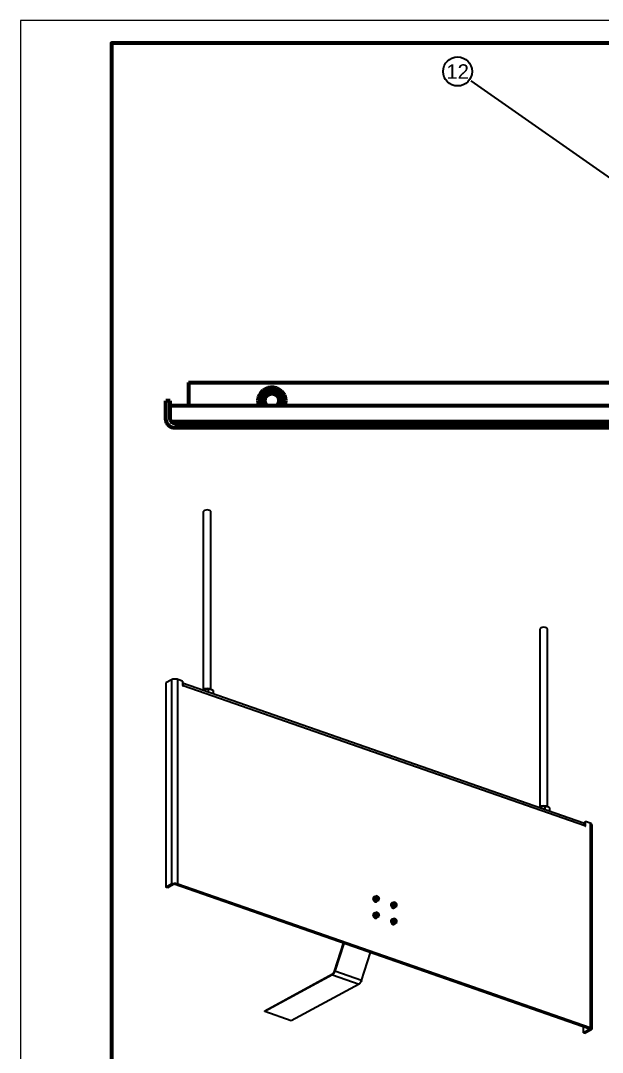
# Model space of a CAD drawing. Header units: millimetres. Extents: x 0 to 594, y 0 to 420.
# Drawn here: x 0 to 128.3, y 192.6 to 420 of the extents above; entities that cross this region are included whole.
import ezdxf
from ezdxf.enums import TextEntityAlignment as Align

# ---------------------------------------------------------------- set-up
doc = ezdxf.new("R2010")
doc.units = ezdxf.units.MM
doc.styles.add('GOST', font='Arial')

msp = doc.modelspace()

# ---------------------------------------------------------------- linework, layer by layer
at = {"color": 7, "lineweight": 35}
msp.add_line((99.28, 406.73), (150.4, 370.94), dxfattribs=at)
at = {"color": 1, "lineweight": 70}
for p, q in [((37, 340.22), (37, 335.15)), ((37, 340.22), (139.44, 340.22)), ((53.47, 338.52), (53.99, 338.86)), ((53.99, 338.86), (54.56, 339.1)), ((54.56, 339.1), (55.17, 339.21)), ((55.17, 339.21), (55.78, 339.19)), ((55.78, 339.19), (56.38, 339.05)), ((56.38, 339.05), (56.94, 338.79)), ((52.4, 336.36), (52.5, 336.97)), ((52.5, 336.97), (52.71, 337.55)), ((54.01, 338.62), (52.63, 336.22)), ((52.71, 337.55), (53.04, 338.07)), ((53.04, 338.07), (53.47, 338.52)), ((53.18, 336.22), (53.24, 336.72)), ((53.24, 336.72), (53.41, 337.19)), ((53.41, 337.19), (53.68, 337.62)), ((53.68, 337.62), (54.04, 337.97)), ((53.8, 336.28), (53.87, 336.68)), ((53.86, 336.65), (53.8, 336.22)), ((54.04, 337.06), (53.86, 336.65)), ((53.87, 336.68), (54.04, 337.05)), ((56.79, 338.62), (54.01, 338.62)), ((54.04, 337.97), (54.47, 338.23)), ((54.32, 337.4), (54.04, 337.06)), ((54.04, 337.05), (54.29, 337.37)), ((54.29, 337.37), (54.62, 337.61)), ((54.68, 337.65), (54.32, 337.4)), ((54.47, 338.23), (54.95, 338.39)), ((54.62, 337.61), (55, 337.76)), ((55.1, 337.79), (54.68, 337.65)), ((54.95, 338.39), (55.45, 338.44)), ((55, 337.76), (55.4, 337.82)), ((55.54, 337.81), (55.1, 337.79)), ((55.4, 337.82), (55.8, 337.76)), ((55.45, 338.44), (55.95, 338.37)), ((55.97, 337.71), (55.54, 337.81)), ((55.8, 337.76), (56.18, 337.61)), ((55.95, 338.37), (56.42, 338.19)), ((56.36, 337.5), (55.97, 337.71)), ((56.18, 337.61), (56.51, 337.37)), ((56.67, 337.19), (56.36, 337.5)), ((56.42, 338.19), (56.84, 337.91)), ((56.51, 337.37), (56.76, 337.05)), ((56.89, 336.81), (56.67, 337.19)), ((56.76, 337.05), (56.93, 336.68)), ((58.17, 336.22), (56.79, 338.62)), ((56.84, 337.91), (57.18, 337.54)), ((56.99, 336.38), (56.89, 336.81)), ((56.93, 336.68), (57, 336.28)), ((56.94, 338.79), (57.44, 338.42)), ((57.18, 337.54), (57.44, 337.1)), ((57.44, 338.42), (57.84, 337.96)), ((57.44, 337.1), (57.58, 336.62)), ((57.58, 336.62), (57.62, 336.12)), ((57.84, 337.96), (58.15, 337.42)), ((58.15, 337.42), (58.34, 336.83)), ((58.34, 336.83), (58.4, 336.22)), ((32, 332.22), (32, 336.22)), ((33, 336.22), (32, 336.22)), ((33, 332.22), (33, 336.22)), ((33, 335.15), (267.8, 335.15)), ((52.44, 335.75), (52.4, 336.36)), ((52.6, 335.15), (52.44, 335.75)), ((52.63, 336.22), (52.95, 335.66)), ((52.95, 335.66), (53.24, 335.15)), ((53.21, 335.85), (53.18, 336.22)), ((53.3, 335.49), (53.21, 335.85)), ((53.45, 335.15), (53.3, 335.49)), ((53.84, 335.87), (53.8, 336.28)), ((53.8, 336.22), (53.85, 335.83)), ((53.98, 335.49), (53.84, 335.87)), ((53.85, 335.83), (53.98, 335.47)), ((54.21, 335.15), (53.98, 335.49)), ((53.98, 335.47), (54.21, 335.15)), ((56.59, 335.15), (56.84, 335.52)), ((56.82, 335.49), (56.59, 335.15)), ((56.96, 335.87), (56.82, 335.49)), ((56.84, 335.52), (56.98, 335.94)), ((57, 336.28), (56.96, 335.87)), ((56.98, 335.94), (56.99, 336.38)), ((57.54, 335.62), (57.35, 335.15)), ((57.62, 336.12), (57.54, 335.62)), ((57.56, 335.15), (57.85, 335.66)), ((57.85, 335.66), (58.17, 336.22)), ((58.35, 335.67), (58.2, 335.15)), ((58.4, 336.22), (58.35, 335.67)), ((32.05, 331.77), (32, 332.22)), ((33.05, 331.91), (33, 332.22)), ((32.2, 331.35), (32.05, 331.77)), ((32.44, 330.97), (32.2, 331.35)), ((32.75, 330.65), (32.44, 330.97)), ((33.13, 330.41), (32.75, 330.65)), ((33, 331.62), (267.8, 331.62)), ((33.19, 331.63), (33.05, 331.91)), ((33.55, 330.27), (33.13, 330.41)), ((33.41, 331.41), (33.19, 331.63)), ((33.33, 331.47), (267.47, 331.47)), ((33.69, 331.26), (33.41, 331.41)), ((33.49, 331.36), (267.31, 331.36)), ((34, 330.22), (33.55, 330.27)), ((34, 331.22), (33.69, 331.26)), ((34, 331.22), (266.8, 331.22)), ((266.8, 330.22), (34, 330.22)), ((37, 331.36), (37, 331.34)), ((37, 331.34), (37, 331.32)), ((37, 331.32), (37, 331.3)), ((37, 331.3), (37, 331.29)), ((37, 331.29), (37, 331.28)), ((37, 331.28), (37, 331.26)), ((37, 331.26), (37, 331.25)), ((37, 331.25), (37, 331.24)), ((37, 331.24), (37, 331.23)), ((37, 331.23), (37, 331.23)), ((37, 331.23), (37, 331.22)), ((37, 331.22), (37, 331.22)), ((37, 331.22), (37, 331.22)), ((37, 331.22), (37, 331.22))]:
    msp.add_line(p, q, dxfattribs=at)
at = {"color": 1, "lineweight": 35}
for p, q in [((40.35, 311.86), (40.34, 311.79)), ((40.34, 272.62), (40.34, 311.79)), ((40.4, 311.92), (40.35, 311.86)), ((40.47, 311.98), (40.4, 311.92)), ((40.57, 312.03), (40.47, 311.98)), ((40.83, 312.11), (40.57, 312.03)), ((41.14, 312.14), (40.83, 312.11)), ((41.44, 312.11), (41.14, 312.14)), ((41.7, 312.03), (41.44, 312.11)), ((41.8, 311.98), (41.7, 312.03)), ((41.88, 311.92), (41.8, 311.98)), ((41.92, 311.86), (41.88, 311.92)), ((41.94, 311.79), (41.92, 311.86)), ((41.94, 272.62), (41.94, 311.79)), ((114.53, 285.99), (114.52, 285.93)), ((114.52, 246.76), (114.52, 285.93)), ((114.58, 286.06), (114.53, 285.99)), ((114.65, 286.12), (114.58, 286.06)), ((114.75, 286.17), (114.65, 286.12)), ((115.01, 286.25), (114.75, 286.17)), ((115.32, 286.28), (115.01, 286.25)), ((115.62, 286.25), (115.32, 286.28)), ((115.88, 286.17), (115.62, 286.25)), ((115.98, 286.12), (115.88, 286.17)), ((116.06, 286.06), (115.98, 286.12)), ((116.1, 285.99), (116.06, 286.06)), ((116.12, 285.93), (116.1, 285.99)), ((116.12, 246.76), (116.12, 285.93)), ((33.25, 274.7), (32, 274.02)), ((32, 274.02), (32, 229.02)), ((33.39, 274.76), (33.25, 274.7)), ((33.25, 274.7), (33.25, 229.7)), ((33.55, 274.81), (33.39, 274.76)), ((33.73, 274.84), (33.55, 274.81)), ((33.92, 274.86), (33.73, 274.84)), ((34.12, 274.86), (33.92, 274.86)), ((34.31, 274.85), (34.12, 274.86)), ((34.49, 274.81), (34.31, 274.85)), ((34.65, 274.77), (34.49, 274.81)), ((35.67, 274.41), (34.65, 274.77)), ((34.65, 229.76), (34.65, 274.77)), ((35.67, 274.41), (35.67, 273.51)), ((35.67, 274.01), (124.08, 243.19)), ((35.67, 273.97), (35.74, 273.88)), ((35.67, 273.51), (35.68, 273.46)), ((35.68, 273.46), (35.71, 273.42)), ((35.71, 273.42), (35.76, 273.39)), ((35.73, 273.41), (35.83, 273.46)), ((35.74, 273.88), (35.79, 273.76)), ((35.76, 273.39), (35.8, 273.4)), ((35.79, 273.76), (35.82, 273.62)), ((35.8, 273.4), (35.82, 273.42)), ((35.82, 273.62), (35.83, 273.46)), ((35.82, 273.42), (35.83, 273.46)), ((35.83, 273.46), (124.38, 242.59)), ((40.04, 272.49), (40.05, 272.51)), ((40.05, 272.51), (40.27, 272.6)), ((40.05, 272.51), (40.05, 272.49)), ((40.27, 272.6), (40.47, 272.66)), ((40.47, 272.66), (40.68, 272.71)), ((40.53, 272.68), (40.47, 272.66)), ((40.53, 272.68), (40.5, 272.67)), ((40.82, 272.74), (40.53, 272.68)), ((40.68, 272.71), (40.89, 272.74)), ((41.14, 272.76), (40.82, 272.74)), ((40.89, 272.74), (41.1, 272.74)), ((41.1, 272.74), (41.34, 272.73)), ((41.45, 272.74), (41.14, 272.76)), ((41.34, 272.73), (41.58, 272.71)), ((41.34, 272.73), (41.34, 272.04)), ((41.74, 272.68), (41.45, 272.74)), ((41.58, 272.71), (41.79, 272.67)), ((41.77, 272.67), (41.74, 272.68)), ((41.74, 272.68), (41.79, 272.67)), ((41.79, 272.67), (42.09, 272.55)), ((42.09, 272.55), (42.43, 272.35)), ((42.43, 272.35), (42.43, 271.66)), ((114.22, 246.63), (114.24, 246.65)), ((114.24, 246.65), (114.45, 246.74)), ((114.24, 246.65), (114.24, 246.63)), ((114.45, 246.74), (114.65, 246.8)), ((114.65, 246.8), (114.86, 246.85)), ((114.71, 246.82), (114.65, 246.8)), ((114.71, 246.82), (114.69, 246.81)), ((115, 246.88), (114.71, 246.82)), ((114.86, 246.85), (115.07, 246.88)), ((115.32, 246.9), (115, 246.88)), ((115.07, 246.88), (115.29, 246.88)), ((115.29, 246.88), (115.53, 246.87)), ((115.63, 246.88), (115.32, 246.9)), ((115.53, 246.87), (115.76, 246.85)), ((115.53, 246.87), (115.53, 246.18)), ((115.92, 246.82), (115.63, 246.88)), ((115.76, 246.85), (115.98, 246.8)), ((115.95, 246.81), (115.92, 246.82)), ((115.92, 246.82), (115.98, 246.8)), ((115.98, 246.8), (116.28, 246.69)), ((116.28, 246.69), (116.61, 246.49)), ((116.61, 246.49), (116.61, 245.8)), ((124.53, 243.44), (124.22, 243.27)), ((124.53, 242.54), (124.53, 243.44)), ((125.55, 243.08), (124.53, 243.44)), ((124.2, 243.12), (124.08, 243.19)), ((124.3, 242.99), (124.2, 243.12)), ((124.22, 243.27), (124.22, 243.1)), ((124.36, 242.81), (124.3, 242.99)), ((124.38, 242.59), (124.36, 242.81)), ((124.38, 242.59), (124.39, 242.54)), ((124.39, 242.54), (124.42, 242.49)), ((124.42, 242.49), (124.46, 242.47)), ((124.44, 242.48), (124.53, 242.54)), ((124.46, 242.47), (124.5, 242.48)), ((124.5, 242.48), (124.52, 242.5)), ((124.52, 242.5), (124.53, 242.54)), ((125.71, 243.01), (125.55, 243.08)), ((125.55, 243.08), (125.55, 198.08)), ((125.82, 242.93), (125.71, 243.01)), ((125.9, 242.84), (125.82, 242.93)), ((125.92, 242.74), (125.9, 242.84)), ((125.92, 242.74), (125.92, 197.74)), ((32, 229.02), (33.25, 229.7)), ((33.25, 229.7), (33.39, 229.76)), ((33.39, 229.76), (33.55, 229.81)), ((33.55, 229.81), (33.73, 229.84)), ((33.73, 229.84), (33.92, 229.86)), ((33.92, 229.86), (34.12, 229.86)), ((34.12, 229.86), (34.31, 229.84)), ((34.31, 229.84), (34.49, 229.81)), ((34.49, 229.81), (34.65, 229.76)), ((34.65, 229.76), (125.55, 198.08)), ((32.39, 228.88), (32, 229.02)), ((33.64, 229.56), (32.39, 228.88)), ((33.79, 229.62), (33.64, 229.56)), ((33.98, 229.64), (33.79, 229.62)), ((125.5, 197.7), (33.83, 229.66)), ((34.17, 229.63), (33.98, 229.64)), ((34.34, 229.59), (34.17, 229.63)), ((125.32, 197.87), (34.24, 229.62)), ((125.24, 197.91), (34.34, 229.59)), ((77.69, 226.58), (77.68, 226.47)), ((77.68, 226.47), (77.7, 226.31)), ((77.73, 226.69), (77.69, 226.58)), ((77.7, 226.31), (77.75, 226.16)), ((77.79, 226.77), (77.73, 226.69)), ((77.75, 226.16), (77.84, 226.01)), ((77.79, 226.64), (77.78, 226.52)), ((77.78, 226.52), (77.8, 226.37)), ((77.86, 226.83), (77.79, 226.77)), ((77.83, 226.74), (77.79, 226.64)), ((77.8, 226.42), (77.79, 226.57)), ((77.79, 226.57), (77.8, 226.57)), ((77.8, 226.63), (77.86, 226.78)), ((77.8, 226.62), (77.8, 226.63)), ((77.8, 226.63), (77.98, 226.56)), ((77.81, 226.62), (77.8, 226.62)), ((77.8, 226.57), (77.8, 226.57)), ((77.8, 226.57), (77.81, 226.57)), ((77.84, 226.25), (77.8, 226.42)), ((77.8, 226.37), (77.85, 226.21)), ((77.82, 226.62), (77.81, 226.62)), ((77.81, 226.57), (77.82, 226.56)), ((77.83, 226.62), (77.82, 226.62)), ((77.82, 226.62), (77.82, 226.62)), ((77.82, 226.56), (77.82, 226.56)), ((77.82, 226.56), (77.83, 226.56)), ((77.89, 226.83), (77.83, 226.74)), ((77.84, 226.62), (77.83, 226.62)), ((77.83, 226.56), (77.84, 226.56)), ((77.84, 226.61), (77.84, 226.62)), ((77.85, 226.61), (77.84, 226.61)), ((77.84, 226.56), (77.85, 226.56)), ((77.92, 226.1), (77.84, 226.25)), ((77.84, 226.01), (77.94, 225.89)), ((77.86, 226.61), (77.85, 226.61)), ((77.85, 226.56), (77.85, 226.55)), ((77.85, 226.55), (77.86, 226.55)), ((77.85, 226.21), (77.94, 226.07)), ((77.96, 226.88), (77.86, 226.83)), ((77.91, 226.85), (77.86, 226.83)), ((77.86, 226.78), (77.91, 226.83)), ((77.87, 226.61), (77.86, 226.61)), ((77.86, 226.61), (77.86, 226.61)), ((77.86, 226.55), (77.87, 226.55)), ((77.88, 226.61), (77.87, 226.61)), ((77.87, 226.55), (77.87, 226.55)), ((77.87, 226.55), (77.88, 226.55)), ((77.88, 226.6), (77.88, 226.61)), ((77.89, 226.6), (77.88, 226.6)), ((77.88, 226.55), (77.89, 226.54)), ((77.96, 226.88), (77.89, 226.83)), ((77.89, 226.6), (77.91, 226.71)), ((77.98, 226.57), (77.89, 226.6)), ((77.91, 226.39), (77.89, 226.54)), ((77.89, 226.54), (77.98, 226.51)), ((77.91, 226.83), (77.97, 226.88)), ((77.91, 226.71), (77.94, 226.8)), ((77.97, 226.25), (77.91, 226.39)), ((78.03, 225.97), (77.92, 226.1)), ((77.94, 226.8), (78, 226.88)), ((77.94, 226.07), (78.04, 225.94)), ((77.94, 225.89), (78.07, 225.8)), ((78.03, 226.91), (77.96, 226.88)), ((78.07, 226.93), (77.97, 226.88)), ((77.97, 226.88), (78.02, 226.9)), ((78.05, 226.11), (77.97, 226.25)), ((77.98, 226.56), (78.01, 226.83)), ((78.01, 226.32), (77.98, 226.56)), ((78, 226.88), (78.07, 226.93)), ((78.01, 226.83), (78.22, 226.95)), ((78.01, 226.32), (78.22, 226.43)), ((78.18, 226.1), (78.01, 226.32)), ((78.15, 225.87), (78.03, 225.97)), ((78.04, 225.94), (78.17, 225.85)), ((78.16, 226), (78.05, 226.11)), ((78.07, 226.93), (78.16, 226.96)), ((78.07, 225.8), (78.2, 225.75)), ((78.28, 225.82), (78.15, 225.87)), ((78.16, 226.96), (78.26, 226.96)), ((78.28, 225.91), (78.16, 226)), ((78.17, 225.85), (78.3, 225.8)), ((78.4, 225.92), (78.18, 226.1)), ((78.2, 225.75), (78.32, 225.74)), ((78.61, 227.07), (78.22, 226.95)), ((78.22, 226.95), (78.25, 226.71)), ((78.25, 226.71), (78.22, 226.43)), ((78.22, 226.43), (78.44, 226.25)), ((78.4, 225.87), (78.28, 225.91)), ((78.41, 225.8), (78.28, 225.82)), ((78.3, 225.8), (78.42, 225.8)), ((78.32, 226.71), (78.33, 226.8)), ((78.33, 226.62), (78.32, 226.71)), ((78.32, 225.74), (78.44, 225.78)), ((78.33, 226.8), (78.36, 226.87)), ((78.35, 226.52), (78.33, 226.62)), ((78.39, 226.43), (78.35, 226.52)), ((78.36, 226.87), (78.4, 226.93)), ((78.44, 226.35), (78.39, 226.43)), ((78.4, 226.93), (78.46, 226.97)), ((78.79, 226.04), (78.4, 225.92)), ((78.4, 225.92), (78.61, 226.04)), ((78.52, 225.86), (78.4, 225.87)), ((78.53, 225.84), (78.41, 225.8)), ((78.42, 225.8), (78.54, 225.83)), ((78.43, 226.66), (78.44, 226.74)), ((78.44, 226.58), (78.43, 226.66)), ((78.44, 226.74), (78.47, 226.8)), ((78.47, 226.49), (78.44, 226.58)), ((78.51, 226.28), (78.44, 226.35)), ((78.44, 226.25), (78.61, 226.04)), ((78.54, 225.83), (78.44, 225.78)), ((78.44, 225.78), (78.48, 225.81)), ((78.46, 226.97), (78.52, 226.99)), ((78.47, 226.8), (78.51, 226.84)), ((78.52, 226.41), (78.47, 226.49)), ((78.51, 226.84), (78.57, 226.86)), ((78.58, 226.22), (78.51, 226.28)), ((78.52, 226.99), (78.6, 226.99)), ((78.59, 226.35), (78.52, 226.41)), ((78.63, 225.89), (78.52, 225.86)), ((78.53, 226.71), (78.54, 226.79)), ((78.54, 226.63), (78.53, 226.71)), ((78.63, 225.89), (78.53, 225.84)), ((78.58, 225.87), (78.53, 225.84)), ((78.54, 226.79), (78.57, 226.86)), ((78.57, 226.54), (78.54, 226.63)), ((78.54, 225.83), (78.6, 225.88)), ((78.57, 226.86), (78.62, 226.9)), ((78.62, 226.46), (78.57, 226.54)), ((78.66, 226.19), (78.58, 226.22)), ((78.66, 226.31), (78.59, 226.35)), ((78.6, 226.99), (78.68, 226.97)), ((78.84, 226.89), (78.61, 227.07)), ((78.62, 226.78), (78.61, 226.71)), ((78.61, 226.71), (78.63, 226.64)), ((78.61, 226.04), (79, 226.16)), ((78.62, 226.9), (78.68, 226.92)), ((78.64, 226.83), (78.62, 226.78)), ((78.69, 226.4), (78.62, 226.46)), ((78.63, 226.64), (78.66, 226.57)), ((78.71, 225.95), (78.63, 225.89)), ((78.69, 226.87), (78.64, 226.83)), ((78.66, 226.57), (78.7, 226.51)), ((78.73, 226.3), (78.66, 226.31)), ((78.74, 226.17), (78.66, 226.19)), ((78.68, 226.97), (78.75, 226.93)), ((78.68, 226.92), (78.76, 226.91)), ((78.74, 226.88), (78.69, 226.87)), ((78.76, 226.37), (78.69, 226.4)), ((78.7, 226.51), (78.76, 226.46)), ((78.76, 226.03), (78.71, 225.95)), ((78.8, 226.31), (78.73, 226.3)), ((78.8, 226.87), (78.74, 226.88)), ((78.81, 226.17), (78.74, 226.17)), ((78.75, 226.93), (78.83, 226.87)), ((78.76, 226.91), (78.85, 226.86)), ((78.76, 226.46), (78.82, 226.44)), ((78.84, 226.35), (78.76, 226.37)), ((78.79, 226.04), (79, 226.16)), ((78.87, 226.83), (78.8, 226.87)), ((78.85, 226.36), (78.8, 226.31)), ((78.88, 226.2), (78.81, 226.17)), ((78.82, 226.44), (78.88, 226.44)), ((79, 226.68), (78.84, 226.89)), ((78.9, 226.37), (78.84, 226.35)), ((78.85, 226.86), (78.92, 226.78)), ((78.93, 226.77), (78.87, 226.83)), ((78.88, 226.44), (78.93, 226.46)), ((78.93, 226.24), (78.88, 226.2)), ((78.96, 226.42), (78.9, 226.37)), ((78.92, 226.78), (78.92, 226.77)), ((78.93, 226.77), (78.92, 226.78)), ((78.96, 226.7), (78.93, 226.77)), ((78.93, 226.46), (78.96, 226.5)), ((78.97, 226.31), (78.93, 226.24)), ((78.98, 226.63), (78.96, 226.7)), ((78.96, 226.7), (78.97, 226.69)), ((78.96, 226.7), (78.97, 226.69)), ((78.96, 226.5), (78.98, 226.56)), ((78.99, 226.5), (78.96, 226.42)), ((78.97, 226.69), (78.99, 226.6)), ((79, 226.38), (78.97, 226.31)), ((78.98, 226.56), (78.98, 226.63)), ((78.99, 226.6), (78.99, 226.5)), ((78.99, 226.56), (79.01, 226.47)), ((79.03, 226.43), (79, 226.68)), ((79.01, 226.47), (79, 226.38)), ((79, 226.16), (79.03, 226.43)), ((81.6, 225.22), (81.59, 225.11)), ((81.63, 225.33), (81.6, 225.22)), ((81.69, 225.41), (81.63, 225.33)), ((81.77, 225.47), (81.69, 225.41)), ((81.7, 225.28), (81.69, 225.16)), ((81.69, 225.16), (81.7, 225)), ((81.7, 225.27), (81.76, 225.42)), ((81.73, 225.38), (81.7, 225.28)), ((81.71, 225.26), (81.7, 225.27)), ((81.7, 225.27), (81.88, 225.2)), ((81.7, 225.05), (81.7, 225.21)), ((81.7, 225.21), (81.7, 225.21)), ((81.7, 225.21), (81.71, 225.21)), ((81.72, 225.26), (81.71, 225.26)), ((81.71, 225.21), (81.72, 225.2)), ((81.73, 225.26), (81.72, 225.26)), ((81.72, 225.26), (81.72, 225.26)), ((81.72, 225.2), (81.72, 225.2)), ((81.72, 225.2), (81.73, 225.2)), ((81.79, 225.46), (81.73, 225.38)), ((81.74, 225.26), (81.73, 225.26)), ((81.73, 225.26), (81.73, 225.26)), ((81.73, 225.2), (81.74, 225.2)), ((81.75, 225.25), (81.74, 225.26)), ((81.74, 225.2), (81.74, 225.2)), ((81.74, 225.2), (81.75, 225.2)), ((81.76, 225.25), (81.75, 225.25)), ((81.75, 225.25), (81.75, 225.25)), ((81.75, 225.2), (81.76, 225.19)), ((81.76, 225.42), (81.81, 225.47)), ((81.77, 225.25), (81.76, 225.25)), ((81.76, 225.19), (81.76, 225.19)), ((81.76, 225.19), (81.77, 225.19)), ((81.87, 225.52), (81.77, 225.47)), ((81.82, 225.49), (81.77, 225.47)), ((81.78, 225.24), (81.77, 225.25)), ((81.77, 225.25), (81.77, 225.25)), ((81.77, 225.19), (81.78, 225.19)), ((81.79, 225.24), (81.78, 225.24)), ((81.78, 225.19), (81.79, 225.18)), ((81.87, 225.52), (81.79, 225.46)), ((81.79, 225.24), (81.81, 225.35)), ((81.79, 225.24), (81.79, 225.24)), ((81.88, 225.21), (81.79, 225.24)), ((81.79, 225.18), (81.79, 225.18)), ((81.82, 225.03), (81.79, 225.18)), ((81.79, 225.18), (81.89, 225.15)), ((81.81, 225.47), (81.87, 225.51)), ((81.81, 225.35), (81.85, 225.44)), ((81.85, 225.44), (81.9, 225.52)), ((81.97, 225.57), (81.87, 225.51)), ((81.94, 225.55), (81.87, 225.52)), ((81.87, 225.51), (81.92, 225.54)), ((81.88, 225.2), (81.91, 225.47)), ((81.91, 224.95), (81.88, 225.2)), ((81.9, 225.52), (81.97, 225.57)), ((81.91, 225.47), (82.13, 225.59)), ((81.97, 225.57), (82.06, 225.6)), ((82.06, 225.6), (82.16, 225.6)), ((82.52, 225.71), (82.13, 225.59)), ((82.13, 225.59), (82.15, 225.35)), ((82.15, 225.35), (82.13, 225.07)), ((82.22, 225.35), (82.23, 225.43)), ((82.23, 225.26), (82.22, 225.35)), ((82.23, 225.43), (82.26, 225.51)), ((82.25, 225.16), (82.23, 225.26)), ((82.29, 225.07), (82.25, 225.16)), ((82.26, 225.51), (82.3, 225.57)), ((82.3, 225.57), (82.36, 225.61)), ((82.33, 225.3), (82.34, 225.38)), ((82.34, 225.22), (82.33, 225.3)), ((82.34, 225.38), (82.37, 225.44)), ((82.38, 225.13), (82.34, 225.22)), ((82.36, 225.61), (82.43, 225.63)), ((82.37, 225.44), (82.42, 225.48)), ((82.42, 225.48), (82.48, 225.5)), ((82.43, 225.63), (82.5, 225.63)), ((82.43, 225.35), (82.44, 225.43)), ((82.44, 225.26), (82.43, 225.35)), ((82.44, 225.43), (82.47, 225.5)), ((82.48, 225.18), (82.44, 225.26)), ((82.47, 225.5), (82.52, 225.54)), ((82.53, 225.1), (82.48, 225.18)), ((82.5, 225.63), (82.58, 225.61)), ((82.74, 225.53), (82.52, 225.71)), ((82.52, 225.54), (82.59, 225.56)), ((82.55, 225.47), (82.52, 225.42)), ((82.52, 225.42), (82.52, 225.35)), ((82.52, 225.35), (82.53, 225.28)), ((82.53, 225.28), (82.56, 225.2)), ((82.59, 225.51), (82.55, 225.47)), ((82.56, 225.2), (82.61, 225.14)), ((82.58, 225.61), (82.66, 225.57)), ((82.59, 225.56), (82.67, 225.55)), ((82.64, 225.52), (82.59, 225.51)), ((82.61, 225.14), (82.66, 225.1)), ((82.7, 225.51), (82.64, 225.52)), ((82.66, 225.57), (82.73, 225.51)), ((82.67, 225.55), (82.75, 225.5)), ((82.77, 225.47), (82.7, 225.51)), ((82.91, 225.32), (82.74, 225.53)), ((82.75, 225.5), (82.83, 225.42)), ((82.83, 225.41), (82.77, 225.47)), ((82.83, 225.42), (82.83, 225.41)), ((82.83, 225.41), (82.83, 225.42)), ((82.87, 225.34), (82.83, 225.41)), ((82.83, 225.1), (82.87, 225.14)), ((82.89, 225.14), (82.86, 225.06)), ((82.89, 225.27), (82.87, 225.34)), ((82.87, 225.34), (82.87, 225.33)), ((82.87, 225.34), (82.87, 225.33)), ((82.87, 225.33), (82.9, 225.23)), ((82.87, 225.14), (82.89, 225.2)), ((82.89, 225.2), (82.89, 225.27)), ((82.9, 225.23), (82.89, 225.14)), ((82.9, 225.2), (82.91, 225.11)), ((82.93, 225.07), (82.91, 225.32)), ((77.69, 222.98), (77.68, 222.87)), ((77.68, 222.87), (77.7, 222.71)), ((77.73, 223.09), (77.69, 222.98)), ((77.79, 223.17), (77.73, 223.09)), ((77.79, 223.04), (77.78, 222.92)), ((77.78, 222.92), (77.8, 222.77)), ((77.86, 223.23), (77.79, 223.17)), ((77.83, 223.14), (77.79, 223.04)), ((77.8, 222.82), (77.79, 222.97)), ((77.79, 222.97), (77.8, 222.97)), ((77.8, 223.03), (77.86, 223.18)), ((77.8, 223.02), (77.8, 223.03)), ((77.8, 223.03), (77.98, 222.96)), ((77.81, 223.02), (77.8, 223.02)), ((77.8, 222.97), (77.8, 222.97)), ((77.8, 222.97), (77.81, 222.97)), ((77.82, 223.02), (77.81, 223.02)), ((77.81, 222.97), (77.82, 222.96)), ((77.83, 223.02), (77.82, 223.02)), ((77.82, 223.02), (77.82, 223.02)), ((77.82, 222.96), (77.82, 222.96)), ((77.82, 222.96), (77.83, 222.96)), ((77.89, 223.23), (77.83, 223.14)), ((77.84, 223.02), (77.83, 223.02)), ((77.83, 222.96), (77.84, 222.96)), ((77.84, 223.01), (77.84, 223.02)), ((77.85, 223.01), (77.84, 223.01)), ((77.84, 222.96), (77.85, 222.96)), ((77.86, 223.01), (77.85, 223.01)), ((77.85, 222.96), (77.85, 222.95)), ((77.85, 222.95), (77.86, 222.95)), ((77.96, 223.28), (77.86, 223.23)), ((77.91, 223.25), (77.86, 223.23)), ((77.86, 223.18), (77.91, 223.23)), ((77.87, 223.01), (77.86, 223.01)), ((77.86, 223.01), (77.86, 223.01)), ((77.86, 222.95), (77.87, 222.95)), ((77.88, 223), (77.87, 223.01)), ((77.87, 222.95), (77.87, 222.95)), ((77.87, 222.95), (77.88, 222.95)), ((77.89, 223), (77.88, 223)), ((77.88, 223), (77.88, 223)), ((77.88, 222.95), (77.89, 222.94)), ((77.96, 223.28), (77.89, 223.23)), ((77.89, 223), (77.91, 223.11)), ((77.98, 222.97), (77.89, 223)), ((77.91, 222.79), (77.89, 222.94)), ((77.89, 222.94), (77.98, 222.91)), ((77.91, 223.23), (77.97, 223.28)), ((77.91, 223.11), (77.94, 223.2)), ((77.94, 223.2), (78, 223.28)), ((78.03, 223.31), (77.96, 223.28)), ((78.07, 223.33), (77.97, 223.28)), ((77.97, 223.28), (78.02, 223.3)), ((77.98, 222.96), (78.01, 223.23)), ((78.01, 222.72), (77.98, 222.96)), ((78, 223.28), (78.07, 223.33)), ((78.01, 223.23), (78.22, 223.35)), ((78.07, 223.33), (78.16, 223.36)), ((78.16, 223.36), (78.26, 223.36)), ((78.61, 223.47), (78.22, 223.35)), ((78.22, 223.35), (78.25, 223.11)), ((78.25, 223.11), (78.22, 222.83)), ((78.32, 223.11), (78.33, 223.2)), ((78.33, 223.02), (78.32, 223.11)), ((78.33, 223.2), (78.36, 223.27)), ((78.35, 222.92), (78.33, 223.02)), ((78.39, 222.83), (78.35, 222.92)), ((78.36, 223.27), (78.4, 223.33)), ((78.4, 223.33), (78.46, 223.37)), ((78.43, 223.06), (78.44, 223.14)), ((78.44, 222.98), (78.43, 223.06)), ((78.44, 223.14), (78.47, 223.2)), ((78.47, 222.89), (78.44, 222.98)), ((78.46, 223.37), (78.52, 223.39)), ((78.47, 223.2), (78.51, 223.24)), ((78.52, 222.81), (78.47, 222.89)), ((78.51, 223.24), (78.57, 223.26)), ((78.52, 223.39), (78.6, 223.39)), ((78.53, 223.11), (78.54, 223.19)), ((78.54, 223.03), (78.53, 223.11)), ((78.54, 223.19), (78.57, 223.26)), ((78.57, 222.94), (78.54, 223.03)), ((78.57, 223.26), (78.62, 223.3)), ((78.62, 222.86), (78.57, 222.94)), ((78.6, 223.39), (78.68, 223.37)), ((78.84, 223.29), (78.61, 223.47)), ((78.62, 223.18), (78.61, 223.11)), ((78.61, 223.11), (78.63, 223.04)), ((78.62, 223.3), (78.68, 223.32)), ((78.64, 223.23), (78.62, 223.18)), ((78.63, 223.04), (78.66, 222.97)), ((78.69, 223.27), (78.64, 223.23)), ((78.66, 222.97), (78.7, 222.9)), ((78.68, 223.37), (78.75, 223.33)), ((78.68, 223.32), (78.76, 223.31)), ((78.74, 223.28), (78.69, 223.27)), ((78.7, 222.9), (78.76, 222.86)), ((78.8, 223.27), (78.74, 223.28)), ((78.75, 223.33), (78.83, 223.27)), ((78.76, 223.31), (78.85, 223.26)), ((78.87, 223.23), (78.8, 223.27)), ((79, 223.08), (78.84, 223.29)), ((78.85, 223.26), (78.92, 223.18)), ((78.93, 223.17), (78.87, 223.23)), ((78.92, 223.18), (78.92, 223.17)), ((78.93, 223.17), (78.92, 223.18)), ((78.96, 223.1), (78.93, 223.17)), ((78.93, 222.86), (78.96, 222.9)), ((78.98, 223.03), (78.96, 223.1)), ((78.96, 223.1), (78.97, 223.09)), ((78.96, 223.1), (78.97, 223.09)), ((78.96, 222.9), (78.98, 222.96)), ((78.99, 222.9), (78.96, 222.82)), ((78.97, 223.09), (78.99, 223)), ((78.98, 222.96), (78.98, 223.03)), ((78.99, 223), (78.99, 222.9)), ((78.99, 222.96), (79.01, 222.87)), ((79.03, 222.83), (79, 223.08)), ((79.01, 222.87), (79, 222.78)), ((81.59, 225.11), (81.6, 224.95)), ((81.6, 224.95), (81.66, 224.79)), ((81.66, 224.79), (81.74, 224.65)), ((81.75, 224.89), (81.7, 225.05)), ((81.7, 225), (81.76, 224.85)), ((81.74, 224.65), (81.85, 224.53)), ((81.82, 224.74), (81.75, 224.89)), ((81.76, 224.85), (81.84, 224.71)), ((81.87, 224.88), (81.82, 225.03)), ((81.93, 224.61), (81.82, 224.74)), ((81.84, 224.71), (81.95, 224.58)), ((81.85, 224.53), (81.97, 224.44)), ((81.96, 224.75), (81.87, 224.88)), ((81.91, 224.95), (82.13, 225.07)), ((82.08, 224.74), (81.91, 224.95)), ((82.06, 224.51), (81.93, 224.61)), ((81.95, 224.58), (82.07, 224.49)), ((82.06, 224.63), (81.96, 224.75)), ((81.97, 224.44), (82.1, 224.39)), ((82.18, 224.55), (82.06, 224.63)), ((82.19, 224.45), (82.06, 224.51)), ((82.07, 224.49), (82.2, 224.44)), ((82.3, 224.56), (82.08, 224.74)), ((82.1, 224.39), (82.23, 224.38)), ((82.13, 225.07), (82.35, 224.89)), ((82.31, 224.5), (82.18, 224.55)), ((82.32, 224.44), (82.19, 224.45)), ((82.2, 224.44), (82.33, 224.43)), ((82.23, 224.38), (82.34, 224.42)), ((82.35, 224.99), (82.29, 225.07)), ((82.69, 224.68), (82.3, 224.56)), ((82.3, 224.56), (82.52, 224.67)), ((82.43, 224.5), (82.31, 224.5)), ((82.44, 224.48), (82.32, 224.44)), ((82.33, 224.43), (82.44, 224.47)), ((82.44, 224.47), (82.34, 224.42)), ((82.34, 224.42), (82.39, 224.45)), ((82.41, 224.92), (82.35, 224.99)), ((82.35, 224.89), (82.52, 224.67)), ((82.43, 225.05), (82.38, 225.13)), ((82.49, 224.86), (82.41, 224.92)), ((82.49, 224.99), (82.43, 225.05)), ((82.54, 224.53), (82.43, 224.5)), ((82.54, 224.53), (82.44, 224.48)), ((82.44, 224.47), (82.5, 224.52)), ((82.48, 224.51), (82.44, 224.48)), ((82.56, 224.95), (82.49, 224.99)), ((82.57, 224.83), (82.49, 224.86)), ((82.52, 224.67), (82.91, 224.8)), ((82.59, 225.04), (82.53, 225.1)), ((82.61, 224.59), (82.54, 224.53)), ((82.64, 224.94), (82.56, 224.95)), ((82.64, 224.81), (82.57, 224.83)), ((82.67, 225.01), (82.59, 225.04)), ((82.67, 224.67), (82.61, 224.59)), ((82.7, 224.95), (82.64, 224.94)), ((82.72, 224.81), (82.64, 224.81)), ((82.66, 225.1), (82.73, 225.07)), ((82.74, 224.99), (82.67, 225.01)), ((82.69, 224.68), (82.91, 224.8)), ((82.75, 224.99), (82.7, 224.95)), ((82.78, 224.84), (82.72, 224.81)), ((82.73, 225.07), (82.78, 225.07)), ((82.81, 225.01), (82.74, 224.99)), ((82.78, 225.07), (82.83, 225.1)), ((82.84, 224.88), (82.78, 224.84)), ((82.86, 225.06), (82.81, 225.01)), ((82.88, 224.95), (82.84, 224.88)), ((82.9, 225.02), (82.88, 224.95)), ((82.91, 225.11), (82.9, 225.02)), ((82.91, 224.8), (82.93, 225.07)), ((77.7, 222.71), (77.75, 222.56)), ((77.75, 222.56), (77.84, 222.41)), ((77.84, 222.65), (77.8, 222.82)), ((77.8, 222.77), (77.85, 222.61)), ((77.92, 222.5), (77.84, 222.65)), ((77.84, 222.41), (77.94, 222.29)), ((77.85, 222.61), (77.94, 222.47)), ((77.97, 222.65), (77.91, 222.79)), ((78.03, 222.37), (77.92, 222.5)), ((77.94, 222.47), (78.04, 222.34)), ((77.94, 222.29), (78.07, 222.2)), ((78.05, 222.51), (77.97, 222.65)), ((78.01, 222.72), (78.22, 222.83)), ((78.18, 222.5), (78.01, 222.72)), ((78.15, 222.27), (78.03, 222.37)), ((78.04, 222.34), (78.17, 222.25)), ((78.16, 222.4), (78.05, 222.51)), ((78.07, 222.2), (78.2, 222.15)), ((78.28, 222.22), (78.15, 222.27)), ((78.28, 222.31), (78.16, 222.4)), ((78.17, 222.25), (78.3, 222.2)), ((78.4, 222.32), (78.18, 222.5)), ((78.2, 222.15), (78.32, 222.14)), ((78.22, 222.83), (78.44, 222.65)), ((78.4, 222.27), (78.28, 222.31)), ((78.41, 222.2), (78.28, 222.22)), ((78.3, 222.2), (78.42, 222.2)), ((78.32, 222.14), (78.44, 222.18)), ((78.44, 222.75), (78.39, 222.83)), ((78.79, 222.44), (78.4, 222.32)), ((78.4, 222.32), (78.61, 222.44)), ((78.52, 222.26), (78.4, 222.27)), ((78.53, 222.24), (78.41, 222.2)), ((78.42, 222.2), (78.54, 222.23)), ((78.51, 222.68), (78.44, 222.75)), ((78.44, 222.65), (78.61, 222.44)), ((78.54, 222.23), (78.44, 222.18)), ((78.44, 222.18), (78.48, 222.21)), ((78.58, 222.62), (78.51, 222.68)), ((78.59, 222.75), (78.52, 222.81)), ((78.63, 222.29), (78.52, 222.26)), ((78.63, 222.29), (78.53, 222.24)), ((78.58, 222.27), (78.53, 222.24)), ((78.54, 222.23), (78.6, 222.28)), ((78.66, 222.59), (78.58, 222.62)), ((78.66, 222.71), (78.59, 222.75)), ((78.61, 222.44), (79, 222.56)), ((78.69, 222.8), (78.62, 222.86)), ((78.71, 222.35), (78.63, 222.29)), ((78.73, 222.7), (78.66, 222.71)), ((78.74, 222.57), (78.66, 222.59)), ((78.76, 222.77), (78.69, 222.8)), ((78.76, 222.43), (78.71, 222.35)), ((78.8, 222.71), (78.73, 222.7)), ((78.81, 222.57), (78.74, 222.57)), ((78.76, 222.86), (78.82, 222.84)), ((78.84, 222.75), (78.76, 222.77)), ((78.79, 222.44), (79, 222.56)), ((78.85, 222.76), (78.8, 222.71)), ((78.88, 222.6), (78.81, 222.57)), ((78.82, 222.84), (78.88, 222.83)), ((78.9, 222.77), (78.84, 222.75)), ((78.88, 222.83), (78.93, 222.86)), ((78.93, 222.64), (78.88, 222.6)), ((78.96, 222.82), (78.9, 222.77)), ((78.97, 222.71), (78.93, 222.64)), ((79, 222.78), (78.97, 222.71)), ((79, 222.56), (79.03, 222.83)), ((81.6, 221.62), (81.59, 221.51)), ((81.59, 221.51), (81.6, 221.35)), ((81.63, 221.73), (81.6, 221.62)), ((81.6, 221.35), (81.66, 221.19)), ((81.69, 221.81), (81.63, 221.73)), ((81.66, 221.19), (81.74, 221.05)), ((81.77, 221.87), (81.69, 221.81)), ((81.7, 221.68), (81.69, 221.56)), ((81.69, 221.56), (81.7, 221.4)), ((81.7, 221.67), (81.76, 221.82)), ((81.73, 221.78), (81.7, 221.68)), ((81.71, 221.66), (81.7, 221.67)), ((81.7, 221.67), (81.88, 221.6)), ((81.7, 221.45), (81.7, 221.61)), ((81.7, 221.61), (81.7, 221.61)), ((81.7, 221.61), (81.71, 221.61)), ((81.75, 221.29), (81.7, 221.45)), ((81.7, 221.4), (81.76, 221.25)), ((81.72, 221.66), (81.71, 221.66)), ((81.71, 221.61), (81.72, 221.6)), ((81.73, 221.66), (81.72, 221.66)), ((81.72, 221.66), (81.72, 221.66)), ((81.72, 221.6), (81.72, 221.6)), ((81.72, 221.6), (81.73, 221.6)), ((81.79, 221.86), (81.73, 221.78)), ((81.74, 221.65), (81.73, 221.66)), ((81.73, 221.66), (81.73, 221.66)), ((81.73, 221.6), (81.74, 221.6)), ((81.75, 221.65), (81.74, 221.65)), ((81.74, 221.6), (81.74, 221.6)), ((81.74, 221.6), (81.75, 221.59)), ((81.74, 221.05), (81.85, 220.93)), ((81.76, 221.65), (81.75, 221.65)), ((81.75, 221.65), (81.75, 221.65)), ((81.75, 221.59), (81.76, 221.59)), ((81.82, 221.14), (81.75, 221.29)), ((81.76, 221.82), (81.81, 221.87)), ((81.77, 221.65), (81.76, 221.65)), ((81.76, 221.59), (81.76, 221.59)), ((81.76, 221.59), (81.77, 221.59)), ((81.76, 221.25), (81.84, 221.1)), ((81.87, 221.92), (81.77, 221.87)), ((81.82, 221.89), (81.77, 221.87)), ((81.78, 221.64), (81.77, 221.65)), ((81.77, 221.65), (81.77, 221.65)), ((81.77, 221.59), (81.78, 221.59)), ((81.79, 221.64), (81.78, 221.64)), ((81.78, 221.59), (81.79, 221.58)), ((81.87, 221.92), (81.79, 221.86)), ((81.79, 221.64), (81.81, 221.75)), ((81.79, 221.64), (81.79, 221.64)), ((81.88, 221.61), (81.79, 221.64)), ((81.79, 221.58), (81.79, 221.58)), ((81.82, 221.43), (81.79, 221.58)), ((81.79, 221.58), (81.89, 221.55)), ((81.81, 221.87), (81.87, 221.91)), ((81.81, 221.75), (81.85, 221.84)), ((81.87, 221.28), (81.82, 221.43)), ((81.93, 221.01), (81.82, 221.14)), ((81.84, 221.1), (81.95, 220.98)), ((81.85, 221.84), (81.9, 221.91)), ((81.85, 220.93), (81.97, 220.84)), ((81.97, 221.97), (81.87, 221.91)), ((81.94, 221.95), (81.87, 221.92)), ((81.87, 221.91), (81.92, 221.94)), ((81.96, 221.15), (81.87, 221.28)), ((81.88, 221.6), (81.91, 221.87)), ((81.91, 221.35), (81.88, 221.6)), ((81.9, 221.91), (81.97, 221.97)), ((81.91, 221.87), (82.13, 221.99)), ((81.91, 221.35), (82.13, 221.47)), ((82.08, 221.14), (81.91, 221.35)), ((82.06, 220.91), (81.93, 221.01)), ((81.95, 220.98), (82.07, 220.89)), ((82.06, 221.03), (81.96, 221.15)), ((81.97, 221.97), (82.06, 222)), ((81.97, 220.84), (82.1, 220.79)), ((82.06, 222), (82.16, 222)), ((82.18, 220.95), (82.06, 221.03)), ((82.19, 220.85), (82.06, 220.91)), ((82.07, 220.89), (82.2, 220.84)), ((82.3, 220.96), (82.08, 221.14)), ((82.1, 220.79), (82.23, 220.78)), ((82.52, 222.11), (82.13, 221.99)), ((82.13, 221.99), (82.15, 221.75)), ((82.15, 221.75), (82.13, 221.47)), ((82.13, 221.47), (82.35, 221.29)), ((82.31, 220.9), (82.18, 220.95)), ((82.32, 220.84), (82.19, 220.85)), ((82.2, 220.84), (82.33, 220.83)), ((82.22, 221.75), (82.23, 221.83)), ((82.23, 221.66), (82.22, 221.75)), ((82.23, 221.83), (82.26, 221.91)), ((82.25, 221.56), (82.23, 221.66)), ((82.23, 220.78), (82.34, 220.81)), ((82.29, 221.47), (82.25, 221.56)), ((82.26, 221.91), (82.3, 221.97)), ((82.35, 221.39), (82.29, 221.47)), ((82.3, 221.97), (82.36, 222.01)), ((82.69, 221.08), (82.3, 220.96)), ((82.3, 220.96), (82.52, 221.07)), ((82.43, 220.9), (82.31, 220.9)), ((82.44, 220.88), (82.32, 220.84)), ((82.33, 221.7), (82.34, 221.78)), ((82.34, 221.62), (82.33, 221.7)), ((82.33, 220.83), (82.44, 220.87)), ((82.34, 221.78), (82.37, 221.84)), ((82.38, 221.53), (82.34, 221.62)), ((82.44, 220.87), (82.34, 220.81)), ((82.34, 220.81), (82.39, 220.85)), ((82.41, 221.32), (82.35, 221.39)), ((82.35, 221.29), (82.52, 221.07)), ((82.36, 222.01), (82.43, 222.03)), ((82.37, 221.84), (82.42, 221.88)), ((82.43, 221.45), (82.38, 221.53)), ((82.49, 221.26), (82.41, 221.32)), ((82.42, 221.88), (82.48, 221.9)), ((82.43, 222.03), (82.5, 222.03)), ((82.43, 221.75), (82.44, 221.83)), ((82.44, 221.66), (82.43, 221.75)), ((82.49, 221.39), (82.43, 221.45)), ((82.54, 220.93), (82.43, 220.9)), ((82.44, 221.83), (82.47, 221.89)), ((82.48, 221.58), (82.44, 221.66)), ((82.54, 220.93), (82.44, 220.88)), ((82.48, 220.91), (82.44, 220.88)), ((82.44, 220.87), (82.5, 220.91)), ((82.47, 221.89), (82.52, 221.94)), ((82.53, 221.5), (82.48, 221.58)), ((82.56, 221.35), (82.49, 221.39)), ((82.57, 221.22), (82.49, 221.26)), ((82.5, 222.03), (82.58, 222.01)), ((82.74, 221.93), (82.52, 222.11)), ((82.52, 221.94), (82.59, 221.96)), ((82.55, 221.87), (82.52, 221.82)), ((82.52, 221.82), (82.52, 221.75)), ((82.52, 221.75), (82.53, 221.68)), ((82.52, 221.07), (82.91, 221.2)), ((82.53, 221.68), (82.56, 221.6)), ((82.59, 221.44), (82.53, 221.5)), ((82.61, 220.99), (82.54, 220.93)), ((82.59, 221.91), (82.55, 221.87)), ((82.56, 221.6), (82.61, 221.54)), ((82.64, 221.34), (82.56, 221.35)), ((82.64, 221.21), (82.57, 221.22)), ((82.58, 222.01), (82.66, 221.97)), ((82.59, 221.96), (82.67, 221.94)), ((82.64, 221.92), (82.59, 221.91)), ((82.67, 221.4), (82.59, 221.44)), ((82.61, 221.54), (82.66, 221.5)), ((82.67, 221.07), (82.61, 220.99)), ((82.7, 221.91), (82.64, 221.92)), ((82.7, 221.35), (82.64, 221.34)), ((82.72, 221.21), (82.64, 221.21)), ((82.66, 221.97), (82.73, 221.91)), ((82.66, 221.5), (82.73, 221.47)), ((82.67, 221.94), (82.75, 221.9)), ((82.74, 221.39), (82.67, 221.4)), ((82.69, 221.08), (82.91, 221.2)), ((82.77, 221.87), (82.7, 221.91)), ((82.75, 221.39), (82.7, 221.35)), ((82.78, 221.24), (82.72, 221.21)), ((82.73, 221.47), (82.78, 221.47)), ((82.91, 221.72), (82.74, 221.93)), ((82.81, 221.41), (82.74, 221.39)), ((82.75, 221.9), (82.83, 221.82)), ((82.83, 221.81), (82.77, 221.87)), ((82.78, 221.47), (82.83, 221.5)), ((82.84, 221.28), (82.78, 221.24)), ((82.86, 221.46), (82.81, 221.41)), ((82.83, 221.82), (82.83, 221.81)), ((82.83, 221.81), (82.83, 221.82)), ((82.87, 221.74), (82.83, 221.81)), ((82.83, 221.5), (82.87, 221.54)), ((82.88, 221.35), (82.84, 221.28)), ((82.89, 221.54), (82.86, 221.46)), ((82.89, 221.67), (82.87, 221.74)), ((82.87, 221.74), (82.87, 221.73)), ((82.87, 221.74), (82.87, 221.73)), ((82.87, 221.73), (82.9, 221.63)), ((82.87, 221.54), (82.89, 221.6)), ((82.9, 221.42), (82.88, 221.35)), ((82.89, 221.6), (82.89, 221.67)), ((82.9, 221.63), (82.89, 221.54)), ((82.9, 221.6), (82.91, 221.51)), ((82.91, 221.51), (82.9, 221.42)), ((82.93, 221.47), (82.91, 221.72)), ((82.91, 221.2), (82.93, 221.47)), ((69.19, 210.48), (71.15, 216.65)), ((71.26, 216.61), (69.3, 210.45)), ((75.15, 208.41), (77.11, 214.57)), ((53.81, 201.74), (68.75, 209.87)), ((68.75, 209.69), (53.81, 201.56)), ((68.75, 209.87), (68.88, 209.97)), ((68.75, 209.87), (68.75, 209.69)), ((68.92, 209.81), (68.75, 209.69)), ((68.75, 209.69), (74.61, 207.65)), ((68.88, 209.97), (69.01, 210.11)), ((69.07, 209.99), (68.92, 209.81)), ((69.01, 210.11), (69.11, 210.28)), ((69.2, 210.21), (69.07, 209.99)), ((69.11, 210.28), (69.19, 210.48)), ((69.3, 210.45), (69.2, 210.21)), ((75.15, 208.41), (69.3, 210.45)), ((74.61, 207.65), (59.67, 199.51)), ((74.77, 207.77), (74.61, 207.65)), ((74.93, 207.95), (74.77, 207.77)), ((75.06, 208.17), (74.93, 207.95)), ((75.15, 208.41), (75.06, 208.17)), ((53.81, 201.56), (53.81, 201.74)), ((59.67, 199.51), (53.81, 201.56)), ((124.06, 196.92), (124.06, 198.21)), ((125.24, 197.91), (125.37, 197.83)), ((125.55, 198.08), (125.71, 198.01)), ((125.71, 198.01), (125.82, 197.93)), ((125.82, 197.93), (125.9, 197.84)), ((125.31, 197.6), (124.06, 196.92)), ((124.06, 196.92), (124.45, 196.79)), ((125.7, 197.47), (124.45, 196.79)), ((125.31, 197.77), (125.31, 197.6)), ((125.4, 197.67), (125.31, 197.6)), ((125.37, 197.83), (125.41, 197.79)), ((125.42, 197.74), (125.4, 197.67)), ((125.41, 197.79), (125.42, 197.74)), ((125.8, 197.53), (125.7, 197.47)), ((125.87, 197.59), (125.8, 197.53)), ((125.91, 197.67), (125.87, 197.59)), ((125.9, 197.84), (125.92, 197.74)), ((125.92, 197.74), (125.91, 197.67))]:
    msp.add_line(p, q, dxfattribs=at)
at = {"color": 7, "lineweight": 25}
msp.add_lwpolyline([(0, 0), (594, 0), (594, 420), (0, 420)], close=True, dxfattribs=at)
at = {"color": 7, "lineweight": 70}
msp.add_lwpolyline([(20, 5), (589, 5), (589, 415), (20, 415)], close=True, dxfattribs=at)
at = {"color": 7, "lineweight": 35}
msp.add_circle((96.34, 408.8), 3.2, dxfattribs=at)

# ---------------------------------------------------------------- texts
at = {"color": 7, "style": 'GOST'}
msp.add_text('12', height=3.2, dxfattribs=at).set_placement((96.34, 408.8), align=Align.MIDDLE)

doc.saveas('drawing.dxf')
